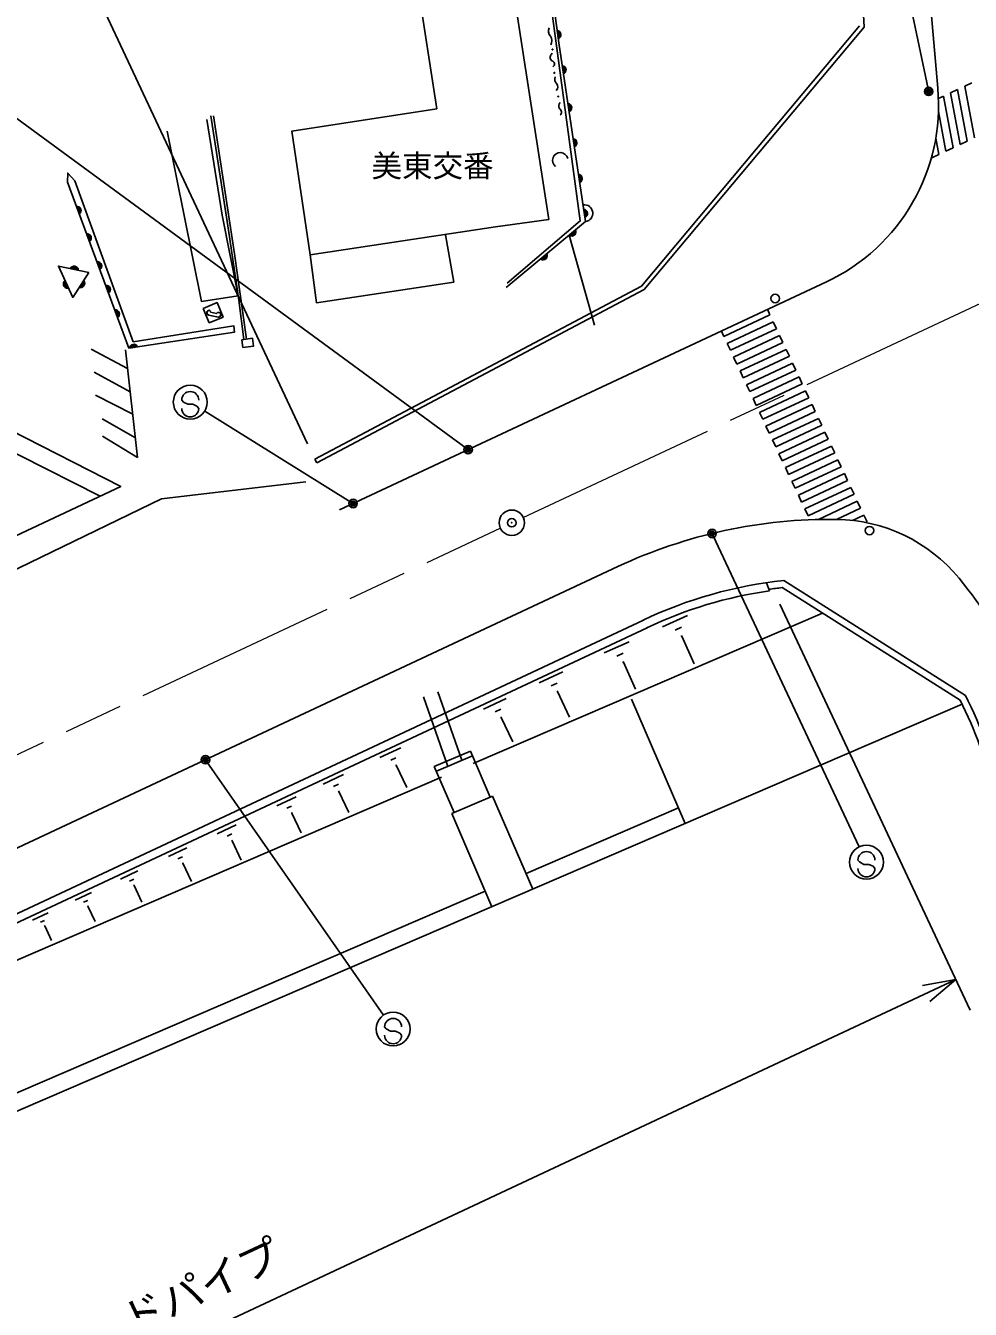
# Model space of a CAD drawing. Units: millimetres, scale not verified. Extents: x 40000 to 680000, y 20000 to 380000.
# Drawn here: x 434890 to 490626, y 259672 to 335456 of the extents above; entities that cross this region are included whole.
import ezdxf
from ezdxf.enums import TextEntityAlignment as Align

# ---------------------------------------------------------------- set-up
doc = ezdxf.new("R2010")
doc.units = ezdxf.units.MM
doc.header["$LTSCALE"] = 1000
doc.header["$PDMODE"] = 32
doc.header["$PDSIZE"] = 500
doc.linetypes.add('CHAIN', pattern=[18.5, 12, -1.5, 3.5, -1.5])
for name, color, linetype, lineweight in [('M-BGD', 7, 'Continuous', 25), ('M-BMK', 2, 'CHAIN', 13), ('M-BMK-SRVR', 3, 'Continuous', 25), ('M-STR-STRC', 7, 'Continuous', 25)]:
    doc.layers.add(name, color=color, linetype=linetype, lineweight=lineweight)
doc.styles.add('ＭＳ ゴシック', font='')
doc.styles.get('ＭＳ ゴシック').set_extended_font_data('MS Gothic')

msp = doc.modelspace()

# ---------------------------------------------------------------- linework, layer by layer
at = {"layer": 'M-BGD'}
for p, q in [((487133, 349539), (488708, 331758)), ((484358, 335374), (484119, 340252)), ((484096, 335451), (471232, 320080)), ((484358, 335374), (471392, 319882)), ((490721, 332085), (490300, 331888)), ((489037, 331296), (488746, 331159)), ((489037, 331296), (489608, 328251)), ((489879, 331691), (489458, 331493)), ((489458, 331493), (490029, 328448)), ((489879, 331691), (490450, 328645)), ((490300, 331888), (490871, 328842)), ((488748, 330398), (489188, 328053)), ((488589, 328806), (488767, 327856)), ((489608, 328251), (489188, 328053)), ((490450, 328645), (490029, 328448)), ((488340, 327689), (488346, 327659)), ((488767, 327856), (488346, 327659)), ((463239, 319997), (467921, 323885)), ((459659, 323113), (460161, 320318)), ((468453, 317770), (466961, 323088)), ((452053, 319087), (451676, 321917)), ((471232, 320080), (451945, 309872)), ((460161, 320318), (452053, 319087)), ((471392, 319882), (452062, 309651)), ((482133, 320330), (453405, 306867)), ((445690, 318362), (446261, 318243)), ((478804, 318382), (476087, 317109)), ((478650, 318709), (478804, 318382)), ((478995, 317975), (476278, 316701)), ((479186, 317567), (476469, 316294)), ((478995, 317975), (479186, 317567)), ((475939, 317426), (476087, 317109)), ((479377, 317160), (476660, 315887)), ((479377, 317160), (479568, 316752)), ((440897, 315215), (438760, 316364)), ((440771, 316321), (441495, 309964)), ((476278, 316701), (476469, 316294)), ((479568, 316752), (476851, 315479)), ((479758, 316345), (477042, 315072)), ((479758, 316345), (479949, 315937)), ((476660, 315887), (476851, 315479)), ((479949, 315937), (477233, 314664)), ((480140, 315530), (477424, 314257)), ((480140, 315530), (480331, 315122)), ((441053, 313848), (438928, 314998)), ((477042, 315072), (477233, 314664)), ((480331, 315122), (477615, 313849)), ((480522, 314715), (477806, 313442)), ((480522, 314715), (480713, 314307)), ((477424, 314257), (477615, 313849)), ((480713, 314307), (477997, 313034)), ((480904, 313900), (478188, 312627)), ((480904, 313900), (481095, 313492)), ((441204, 312516), (439014, 313638)), ((477806, 313442), (477997, 313034)), ((481095, 313492), (478379, 312219)), ((481286, 313085), (478570, 311812)), ((481286, 313085), (481477, 312677)), ((441363, 311124), (439394, 312241)), ((478188, 312627), (478379, 312219)), ((481477, 312677), (478761, 311404)), ((481668, 312270), (478952, 310997)), ((481668, 312270), (481859, 311862)), ((478570, 311812), (478761, 311404)), ((481859, 311862), (479143, 310589)), ((441495, 309964), (439421, 311216)), ((478952, 310997), (479143, 310589)), ((482050, 311455), (479334, 310182)), ((482241, 311048), (479525, 309774)), ((482050, 311455), (482241, 311048)), ((479334, 310182), (479525, 309774)), ((482432, 310640), (479715, 309367)), ((482623, 310233), (479906, 308960)), ((482432, 310640), (482623, 310233)), ((452062, 309651), (451945, 309872)), ((479716, 309367), (479906, 308960)), ((482814, 309825), (480097, 308552)), ((483005, 309418), (480288, 308145)), ((482814, 309825), (483005, 309418)), ((480097, 308552), (480288, 308145)), ((483196, 309010), (480479, 307737)), ((483387, 308603), (480670, 307330)), ((483196, 309010), (483387, 308603)), ((480479, 307737), (480670, 307330)), ((483578, 308195), (480861, 306922)), ((483769, 307788), (481052, 306515)), ((483578, 308195), (483769, 307788)), ((483960, 307380), (481660, 306303)), ((484151, 306973), (482733, 306308)), ((483960, 307380), (484151, 306973)), ((480861, 306922), (481052, 306515)), ((484342, 306565), (483668, 306250)), ((484342, 306565), (484533, 306158)), ((484533, 306158), (484465, 306126)), ((469835, 303523), (419122, 279756)), ((478777, 302090), (478603, 302570)), ((490335, 295916), (479620, 302697)), ((490028, 295638), (479533, 302279)), ((471339, 300363), (420480, 276527)), ((461284, 291890), (481909, 300775)), ((472457, 299969), (473939, 300635)), ((471551, 299910), (433618, 282132)), ((473212, 299774), (473583, 299940)), ((473551, 299392), (473644, 299433)), ((473597, 299412), (474330, 297782)), ((469032, 298431), (470490, 299086)), ((469775, 298239), (470140, 298402)), ((470108, 297862), (470200, 297903)), ((470154, 297883), (470871, 296286)), ((465189, 296652), (466577, 297303)), ((465905, 296479), (466252, 296642)), ((458362, 295839), (459792, 291727)), ((459218, 296118), (460621, 292084)), ((461903, 295112), (463246, 295742)), ((466230, 296124), (466317, 296164)), ((466273, 296144), (466983, 294630)), ((473803, 288355), (470638, 295702)), ((419889, 265130), (490148, 295395)), ((462596, 294946), (462931, 295103)), ((462910, 294602), (462994, 294641)), ((462952, 294621), (463631, 293173)), ((455784, 292245), (457031, 292829)), ((459001, 291713), (461132, 292631)), ((462303, 289912), (461132, 292631)), ((456427, 292090), (456739, 292236)), ((456719, 291771), (456797, 291807)), ((456758, 291789), (457373, 290477)), ((459120, 291437), (461251, 292355)), ((416645, 272661), (459432, 291093)), ((452442, 290678), (453636, 291238)), ((460173, 288994), (459001, 291713)), ((453058, 290530), (453356, 290670)), ((453337, 290224), (453412, 290259)), ((449699, 289392), (450849, 289932)), ((453375, 290242), (453954, 289005)), ((460035, 288935), (462441, 289971)), ((464807, 284479), (462441, 289971)), ((450292, 289250), (450579, 289384)), ((450561, 288955), (450633, 288989)), ((450597, 288972), (451148, 287796)), ((462401, 283443), (460035, 288935)), ((464411, 285398), (473408, 289273)), ((446191, 287749), (447317, 288276)), ((446771, 287609), (447053, 287741)), ((447035, 287320), (447106, 287353)), ((447070, 287337), (447605, 286195)), ((443317, 286402), (444401, 286910)), ((443876, 286267), (444146, 286394)), ((444129, 285989), (444197, 286021)), ((444163, 286005), (444670, 284924)), ((440484, 285074), (441505, 285553)), ((441010, 284947), (441266, 285067)), ((419493, 266048), (462005, 284361)), ((437811, 283821), (438774, 284273)), ((441250, 284686), (441314, 284716)), ((441282, 284701), (441747, 283708)), ((438307, 283702), (438548, 283815)), ((438533, 283455), (438593, 283483)), ((438563, 283469), (438990, 282559)), ((435296, 282643), (436219, 283075)), ((435772, 282528), (436003, 282636)), ((435988, 282291), (436046, 282319)), ((436017, 282305), (436418, 281451))]:
    msp.add_line(p, q, dxfattribs=at)
for points in [[(463362, 339564), (465750, 324015), (462614, 323572), (451676, 321917), (450594, 329230), (459148, 330547), (458024, 337807), (460786, 338323), (460746, 339108)], [(438608, 320885), (437663, 319417), (436818, 321259)], [(445367, 318766), (445721, 317916), (446537, 318256), (446183, 319106)], [(446334, 318518), (446381, 318467), (446401, 318383), (446374, 318306), (446261, 318243), (446241, 318247), (445690, 318362), (445611, 318415), (445580, 318493), (445593, 318570), (445656, 318638), (445727, 318657), (445771, 318614), (445799, 318547), (446142, 318455), (446212, 318519)], [(447705, 316447), (448341, 316542), (448273, 317002), (447637, 316907)]]:
    msp.add_lwpolyline(points, close=True, dxfattribs=at)
for points in [[(465578, 340180), (466343, 334448), (467921, 323885), (463239, 319997)], [(465420, 340106), (467616, 323931), (463305, 320253)], [(445584, 329920), (446490, 324276), (447422, 319502), (445256, 319179), (443240, 329226)], [(447769, 316927), (447457, 319255), (446857, 323391), (445814, 330135)], [(447928, 316950), (447204, 321980), (445978, 330123)], [(441225, 316788), (437800, 326291), (437370, 326751), (437350, 326224), (440984, 316409)], [(446334, 318518), (446212, 318519), (446142, 318455), (445799, 318547), (445771, 318614), (445727, 318657)], [(441225, 316788), (447169, 317740), (447208, 317357), (440984, 316409)], [(422355, 317317), (433958, 311592), (440503, 308246), (428047, 302400)], [(439292, 307678), (429788, 312485), (421760, 316572)], [(451427, 308522), (442907, 307530), (429292, 300935), (428996, 300027)]]:
    msp.add_lwpolyline(points, dxfattribs=at)
for centre in [(488169, 331574), (479114, 319352), (484674, 305647)]:
    msp.add_circle(centre, 250, dxfattribs=at)
for centre, radius, start, end in [((466130, 335136), 406, 152.29011, 227.72211), ((466223, 334920), 250, 288.48311, 83.06501), ((466223, 334920), 226, 289.88501, 81.66311), ((466223, 334920), 190, 292.60051, 78.94761), ((466223, 334920), 168, 294.88921, 76.65891), ((466223, 334920), 140, 298.93921, 72.60891), ((466223, 334920), 110, 305.89931, 65.64881), ((466223, 334920), 85.9, 315.57011, 55.97801), ((465418, 334565), 515, 330.94111, 31.62761), ((466125, 333595), 287, 126.42211, 228.61391), ((465977, 334054), 25, 22.53491, 202.53491), ((465977, 334054), 25, 202.53491, 22.53492), ((465902, 333192), 191, 299.19411, 79.88651), ((466085, 332669), 25, 22.53492, 202.53491), ((466525, 332843), 250, 288.48311, 83.06501), ((466525, 332843), 226, 289.88501, 81.66311), ((466525, 332843), 190, 292.60051, 78.94761), ((466525, 332843), 168, 294.88921, 76.65891), ((466525, 332843), 140, 298.93921, 72.60891), ((466525, 332843), 110, 305.89931, 65.64881), ((466525, 332843), 85.9, 315.57011, 55.97801), ((466085, 332669), 25, 202.53491, 22.53492), ((466634, 332328), 523, 168.02641, 214.42361), ((465979, 331830), 302, 316.51111, 42.16161), ((466313, 331276), 25, 22.53491, 202.53491), ((466313, 331276), 25, 202.53491, 22.53491), ((477253, 330744), 11500, 295.11026, 5.06193), ((466662, 330709), 322, 136.74081, 207.81611), ((466253, 330347), 245, 313.45941, 59.71961), ((466859, 330613), 250, 288.48311, 83.06501), ((466859, 330613), 226, 289.88501, 81.66311), ((466859, 330613), 190, 292.60051, 78.94761), ((466859, 330613), 168, 294.88921, 76.65891), ((466859, 330613), 140, 298.93921, 72.60891), ((466859, 330613), 110, 305.89931, 65.64881), ((466859, 330613), 85.9, 315.57011, 55.97801), ((467170, 328532), 250, 288.48311, 83.06501), ((467170, 328532), 226, 289.88501, 81.66311), ((467170, 328532), 190, 292.60051, 78.94761), ((467170, 328532), 168, 294.88921, 76.65891), ((467170, 328532), 140, 298.93921, 72.60891), ((467170, 328532), 110, 305.89931, 65.64881), ((467170, 328532), 85.9, 315.57011, 55.97801), ((466434, 327507), 454, 13.44251, 232.86661), ((467484, 326432), 250, 288.48311, 83.06501), ((467484, 326432), 226, 289.88501, 81.66311), ((467484, 326432), 190, 292.60051, 78.94761), ((467484, 326432), 168, 294.88921, 76.65891), ((467484, 326432), 140, 298.93921, 72.60891), ((467484, 326432), 110, 305.89931, 65.64881), ((467484, 326432), 85.9, 315.57011, 55.97801), ((437912, 324543), 250, 304.32141, 97.21887), ((437912, 324543), 226, 305.72341, 95.77229), ((437912, 324543), 190, 308.43891, 92.96853), ((437912, 324543), 168, 310.72761, 90.60334), ((437912, 324543), 140, 314.77761, 86.41228), ((437912, 324543), 110, 321.73771, 79.1865), ((437912, 324543), 85.9, 331.40851, 69.06978), ((467851, 324380), 500, 278.05133, 98.05133), ((467791, 324376), 250, 288.48311, 83.06501), ((467791, 324376), 226, 289.88501, 81.66311), ((467791, 324376), 190, 292.60051, 78.94761), ((467791, 324376), 168, 294.88921, 76.65891), ((467791, 324376), 140, 298.93921, 72.60891), ((467791, 324376), 110, 305.89931, 65.64881), ((467791, 324376), 85.9, 315.57011, 55.97801), ((438513, 322920), 250, 304.32141, 97.21887), ((438513, 322920), 226, 305.72341, 95.77229), ((438513, 322920), 190, 308.43891, 92.96852), ((438513, 322920), 168, 310.72761, 90.60333), ((438513, 322920), 140, 314.77761, 86.41227), ((438513, 322920), 110, 321.73771, 79.18649), ((438513, 322920), 85.9, 331.40851, 69.06977), ((467112, 323286), 250, 236.80841, 31.39031), ((467112, 323286), 226, 238.21031, 29.98841), ((467112, 323286), 190, 240.92581, 27.27291), ((467112, 323286), 168, 243.21451, 24.98421), ((467112, 323286), 140, 247.26451, 20.93421), ((467112, 323286), 110, 254.22461, 13.97411), ((467112, 323286), 85.9, 263.89541, 4.30331), ((439127, 321259), 250, 304.32141, 97.21888), ((439127, 321259), 226, 305.72341, 95.7723), ((439127, 321259), 190, 308.43891, 92.96854), ((439127, 321259), 168, 310.72761, 90.60335), ((439127, 321259), 140, 314.77761, 86.41229), ((439127, 321259), 110, 321.73771, 79.18652), ((439127, 321259), 85.9, 331.40851, 69.06981), ((465420, 321881), 250, 236.80841, 31.39031), ((465420, 321881), 226, 238.21031, 29.98841), ((465420, 321881), 190, 240.92581, 27.27291), ((465420, 321881), 168, 243.21451, 24.98421), ((465420, 321881), 140, 247.26451, 20.93421), ((465420, 321881), 110, 254.22461, 13.97411), ((465420, 321881), 85.9, 263.89541, 4.30331), ((437749, 321007), 250, 3.87991, 158.46181), ((437749, 321007), 226, 5.28181, 157.05991), ((437749, 321007), 190, 7.99731, 154.34441), ((437749, 321007), 168, 10.28611, 152.05571), ((437749, 321007), 140, 14.33611, 148.00571), ((437749, 321007), 110, 21.29611, 141.04561), ((437749, 321007), 85.9, 30.96701, 131.37481), ((437363, 320205), 250, 120.64521, 275.22711), ((437363, 320205), 226, 122.04711, 273.82521), ((437363, 320205), 190, 124.76261, 271.10971), ((437363, 320205), 168, 127.05131, 268.82101), ((437363, 320205), 140, 131.10131, 264.77101), ((437363, 320205), 110, 138.06141, 257.81091), ((437363, 320205), 85.9, 147.73221, 248.14011), ((438125, 320240), 250, 246.32321, 40.90511), ((438125, 320240), 226, 247.72511, 39.50321), ((438125, 320240), 190, 250.44061, 36.78771), ((438125, 320240), 168, 252.72941, 34.49901), ((438125, 320240), 140, 256.77941, 30.44901), ((438125, 320240), 110, 263.73941, 23.48891), ((438125, 320240), 85.9, 273.41031, 13.81811), ((439638, 319880), 250, 304.32141, 97.21888), ((439638, 319880), 226, 305.72341, 95.7723), ((439638, 319880), 190, 308.43891, 92.96854), ((439638, 319880), 168, 310.72761, 90.60335), ((439638, 319880), 140, 314.77761, 86.4123), ((439638, 319880), 110, 321.73771, 79.18652), ((439638, 319880), 85.9, 331.40851, 69.06982), ((440177, 318426), 250, 304.32141, 97.21888), ((440177, 318426), 226, 305.72341, 95.7723), ((440177, 318426), 190, 308.43891, 92.96853), ((440177, 318426), 168, 310.72761, 90.60335), ((440177, 318426), 140, 314.77761, 86.41229), ((440177, 318426), 110, 321.73771, 79.18651), ((440177, 318426), 85.9, 331.40851, 69.06981), ((445729, 318507), 150, 91.00735, 254.86285), ((446251, 318393), 150, 273.70965, 56.34785), ((441269, 316396), 250, 24.78261, 179.36451), ((441269, 316396), 226, 26.18451, 177.96261), ((441269, 316396), 190, 28.90001, 175.24711), ((441269, 316396), 168, 31.18871, 172.95831), ((441269, 316396), 140, 35.23871, 168.90831), ((441269, 316396), 110, 42.19881, 161.94831), ((441269, 316396), 85.9, 51.86961, 152.27741), ((482354, 276811), 29500, 89.26823, 115.11023), ((482610, 296809), 9500, 39.32153, 89.26823), ((482247, 277521), 25313, 95.95791, 115.55237), ((467138, 284136), 29500, 13.47963, 39.32153), ((482247, 277521), 24813, 98.03883, 115.55237), ((482375, 276819), 25619, 96.37001, 98.15839), ((467816, 284461), 24865, 13.09242, 26.71009), ((467772, 284445), 25312, 13.11091, 26.94946)]:
    msp.add_arc(centre, radius, start, end, dxfattribs=at)
at = {"layer": 'M-BMK'}
for p, q in [((464252, 306427), (494644, 320671)), ((408317, 280213), (462893, 305791))]:
    msp.add_line(p, q, dxfattribs=at)
at = {"layer": 'M-BMK-SRVR'}
msp.add_circle((463572, 306109), 750, dxfattribs=at)
msp.add_point((463572, 306109), dxfattribs=at)
at = {"layer": 'M-STR-STRC'}
for p, q in [((482769, 357291), (488139, 331721)), ((451521, 310777), (438887, 337734)), ((460877, 310514), (425330, 336611)), ((444203, 313238), (444102, 313356)), ((444449, 313101), (444203, 313238)), ((444749, 313101), (444449, 313101)), ((444995, 312991), (444749, 313101)), ((445102, 312856), (444995, 312991)), ((454079, 307322), (445451, 312701)), ((475452, 305341), (484072, 286978)), ((479383, 301303), (490620, 277325)), ((445587, 291996), (455997, 277044)), ((484097, 286081), (483997, 286198)), ((484343, 285943), (484097, 286081)), ((484644, 285943), (484343, 285943)), ((484890, 285834), (484644, 285943)), ((484997, 285698), (484890, 285834)), ((398284, 236259), (489772, 279136)), ((489772, 279136), (487803, 278785)), ((488242, 277847), (489772, 279136)), ((456169, 276231), (456069, 276348)), ((456415, 276094), (456169, 276231)), ((456716, 276094), (456415, 276094)), ((456962, 275984), (456716, 276094)), ((457069, 275848), (456962, 275984))]:
    msp.add_line(p, q, dxfattribs=at)
for centre, radius in [((488169, 331574), 150), ((488169, 331574), 120), ((488169, 331574), 90), ((488169, 331574), 60), ((488169, 331574), 30), ((444602, 313231), 1000), ((460997, 310425), 150), ((460997, 310425), 120), ((460997, 310425), 90), ((460997, 310425), 60), ((460997, 310425), 30), ((454206, 307242), 150), ((454206, 307242), 120), ((454206, 307242), 90), ((454206, 307242), 60), ((454206, 307242), 30), ((475388, 305476), 150), ((475388, 305476), 120), ((475388, 305476), 90), ((475388, 305476), 60), ((475388, 305476), 30), ((445501, 292119), 150), ((445501, 292119), 120), ((445501, 292119), 90), ((445501, 292119), 60), ((445501, 292119), 30), ((484497, 286073), 1000), ((456569, 276223), 1000)]:
    msp.add_circle(centre, radius, dxfattribs=at)
for centre, start, end in [((444602, 313356), 0, 180), ((444602, 312856), 180, 0), ((484497, 286198), 0, 180), ((484497, 285698), 180, 0), ((456569, 276348), 0, 180), ((456569, 275848), 180, 0)]:
    msp.add_arc(centre, 500, start, end, dxfattribs=at)
for p in [(488169, 331574), (460997, 310425), (454206, 307242), (475388, 305476), (445501, 292119)]:
    msp.add_point(p, dxfattribs=at)

# ---------------------------------------------------------------- texts
at = {"layer": 'M-BGD', "style": 'ＭＳ ゴシック'}
msp.add_text('美東交番', height=1320, dxfattribs=at).set_placement((458897, 327181), align=Align.MIDDLE_CENTER)
at = {"layer": 'M-STR-STRC', "style": 'ＭＳ ゴシック'}
msp.add_text('ガ－ドパイプ', height=1833, rotation=25.111, dxfattribs=at).set_placement((443604, 258603), align=Align.BOTTOM_CENTER)

doc.saveas('drawing.dxf')
